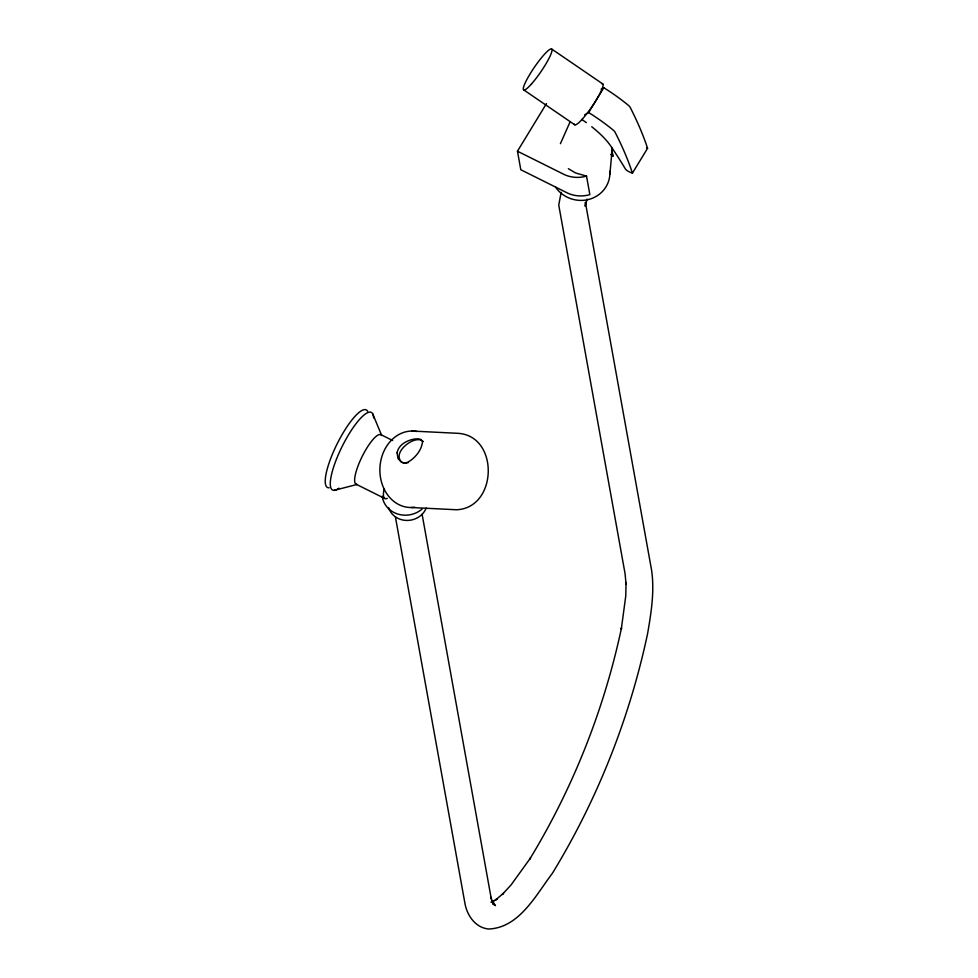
<?xml version="1.0" encoding="UTF-8"?>
<svg xmlns="http://www.w3.org/2000/svg" width="978" height="978" viewBox="0 0 978 978"><rect width="100%" height="100%" fill="white"/><g stroke="black" fill="none" stroke-linecap="round" stroke-linejoin="round"><path stroke-width="1.47" d="M609.881 174.255L612.289 147.8M561.14 192.36L558.744 205.038L625.04 573.524L626.103 584.379L626.042 582.558L625.773 595.932L621.287 629.221L621.507 627.9C604.159 709.282 573.059 787.999 529.783 859.075L530.528 857.95L511.152 884.821L502.276 894.479L503.572 893.183L495.528 900.029L497.105 898.916L491.188 902.229M587.02 199.109L585.211 206.26L585.394 202.348L651.605 570.272C654.6 591.091 651.299 612.155 647.754 632.693L647.522 634.001C629.624 717.938 597.558 799.136 552.9 872.462L552.167 873.586C535.956 894.968 519.281 927.89 488.548 929.014C475.43 927.682 467.019 915.445 464.929 903.317L395.356 516.641M560.406 143.693L570.088 121.859M568.377 168.705L575.577 172.959L586.531 176.101L589.856 194.634A30.147 27.653 -10.2 0 1 568.059 193.302L520.797 169.732L517.46 151.211L546.457 103.595M584.673 114.817L588.646 112.556L603.781 87.727A76.247 23.594 31.3 0 1 628.292 105.257A5.734 1.773 31.3 0 1 630.162 107.348A764.368 236.529 31.3 0 1 647.57 148.289L632.448 173.118A7.91 2.445 31.3 0 1 627.289 170.722A2.861 0.892 31.3 0 1 625.517 169.121A764.356 236.529 31.3 0 0 610.737 146.028A57.934 17.934 31.3 0 0 591.727 126.749M601.128 89.242L603.781 87.727M491.812 902.034L493.743 901.471L491.335 901.912L493.78 902.816M334.231 490.333L357.141 484.44A27.714 6.968 -63.5 0 1 362.373 456.066A27.714 6.968 -63.5 0 1 381.701 435.528L372.679 413.767M411.909 431.041L457.362 433.291C499.44 435.1 497.912 508.01 456.543 509.758L411.078 507.509M517.46 151.211L564.722 174.769A30.147 27.653 -10.2 0 0 586.531 176.101M380.919 434.66L392.679 440.516M356.053 484.183L384.806 498.511M551.641 48.986L602.705 83.9M523.719 89.878L574.783 124.805M610.639 154.402L612.961 156.052L611.678 148.937M423.242 441.506L421.799 440.406A25.122 11.822 -48.7 0 0 415.149 440.076C406.787 442.093 393.498 453.988 401.64 462.264A25.122 11.822 -48.7 0 0 408.278 462.594M492.557 902.841L495.491 905.677L491.689 901.117L493.535 904.674L490.895 897.217L491.335 899.124L422.093 514.257M414.806 507.227A38.252 31.602 -87.2 0 1 379.892 468.755A38.252 31.602 -87.2 0 1 416.848 431.481M338.95 488.169A43.374 10.905 -63.5 0 1 341.909 446.934A43.374 10.905 -63.5 0 1 373.62 417.961M329.17 487.814A43.374 10.905 -63.5 0 1 337.361 443.401A43.374 10.905 -63.5 0 1 367.618 411.249M387.3 498.352A27.714 6.968 -63.5 0 1 384.146 488.866M602.008 83.815A24.756 3.949 -55.6 0 1 592.069 106.492A24.756 3.949 -55.6 0 1 574.428 124.218M588.646 112.556A76.247 23.594 31.3 0 1 613.169 130.086A5.734 1.773 31.3 0 1 615.04 132.177A764.368 236.529 31.3 0 1 632.448 173.118M581.727 119.402A57.934 17.934 31.3 0 1 586.311 122.629M647.57 148.289A7.91 2.445 31.3 0 1 646.617 147.984M422.154 509A24.01 22.017 -10.2 0 1 397.569 513.988A24.01 22.017 -10.2 0 1 382.239 496.176M426.2 508.132A19.853 18.215 -10.2 0 1 406.738 520.443A19.853 18.215 -10.2 0 1 388.572 507.521M609.856 171.297A29.743 28.154 14.6 0 1 589.551 199.219A29.743 28.154 14.6 0 1 555.467 187.006M612.032 153.522A30.135 27.628 -10.2 0 1 612.961 156.052M397.068 452.79L397.985 458.535L401.188 461.885A23.264 12.873 -74.1 0 0 407.838 462.203C415.198 458.071 421.726 450.112 422.545 441.579L420.699 439.44A23.264 7.359 -26.5 0 0 414.061 439.11C406.75 440.442 398.511 444.831 397.068 452.79M531.482 83.961A24.756 3.949 -55.6 0 0 551.983 49.572A24.756 3.949 -55.6 0 0 529.563 74.768A24.756 3.949 -55.6 0 0 531.482 83.961"/></g></svg>
